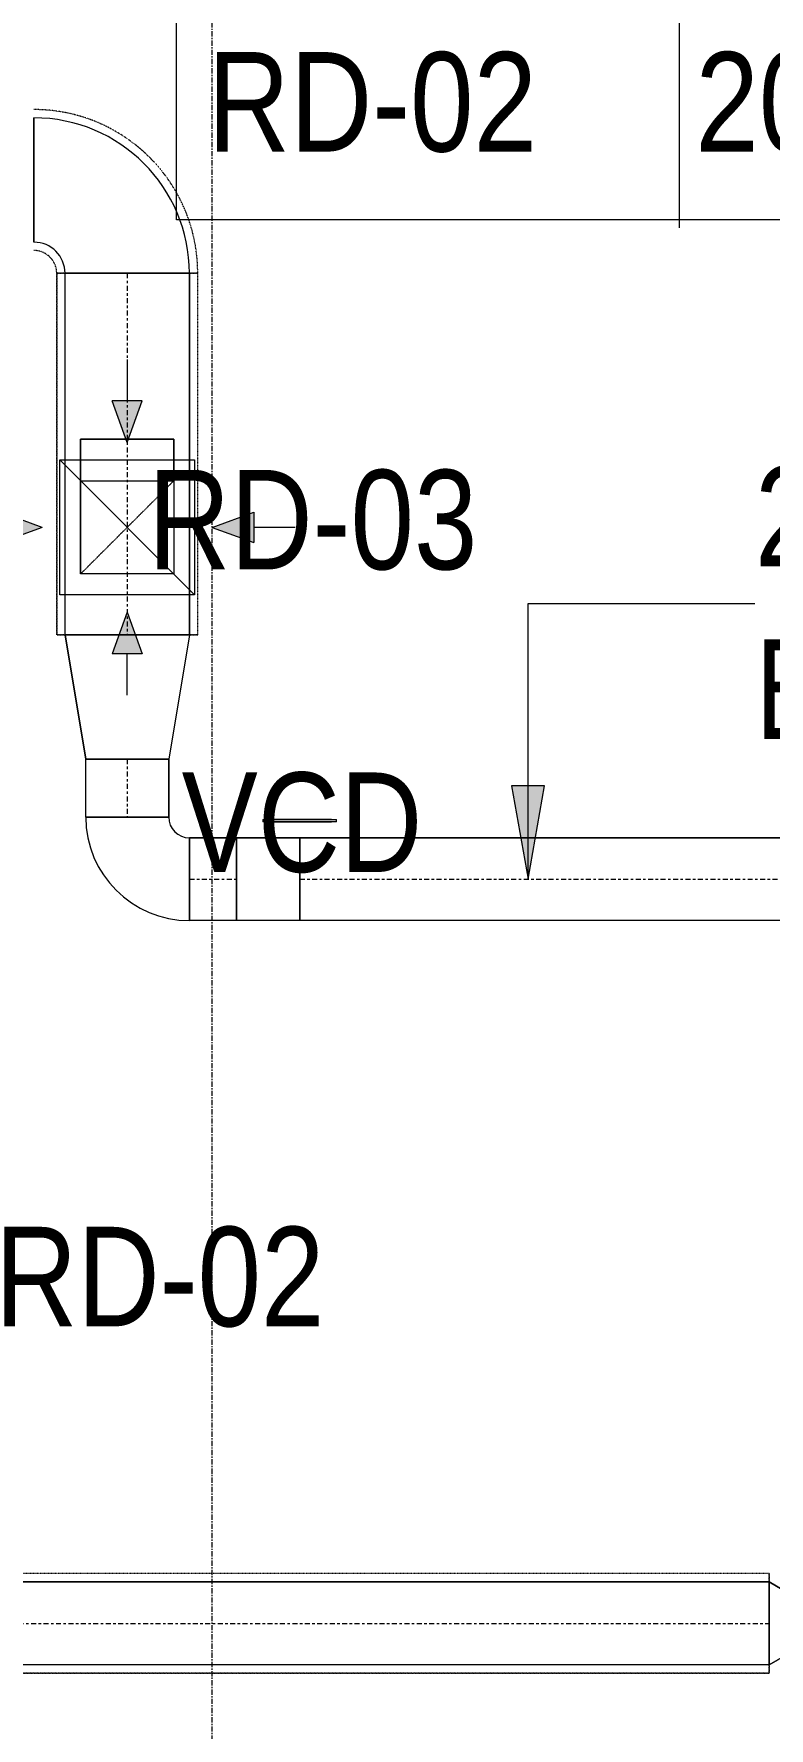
# Model space of a CAD drawing. Header units: inches. Extents: x -83664 to 20107, y -47222 to 19398.
# Drawn here: x 8598 to 10370, y -18292 to -14205 of the extents above; entities that cross this region are included whole.
import ezdxf

# ---------------------------------------------------------------- set-up
doc = ezdxf.new("R2010")
doc.units = ezdxf.units.IN
doc.header["$MEASUREMENT"] = 0
for name, pattern in [('Center', [29.999999, 12, -6, 6, -6]), ('Grid Line', [22.225, 12.7, -3.175, 3.175, -3.175]), ('Hidden 0_50', [1.0584, 0.5292, -0.5292]), ('Hidden 1_5', [2.2, 1.5, -0.7])]:
    doc.linetypes.add(name, pattern=pattern)
doc.layers.add('A-DETL', color=7, linetype='Continuous', lineweight=18, true_color=0x00a600)
doc.layers.add('M-HVAC-DUCT', color=7, linetype='Continuous', lineweight=9, true_color=0xffe97f)
for name, color, linetype, lineweight in [('A-DETL-GENF', 7, 'Continuous', 9), ('G-ANNO-TEXT', 7, 'Continuous', 9), ('M-HVAC-CDFF', 7, 'Continuous', 9), ('M-HVAC-DUCT-ANNO', 7, 'Continuous', 9), ('M-HVAC-DUCT-CNTR', 7, 'Center', 9), ('M-HVAC-DUCT-IDEN', 7, 'Continuous', 18), ('S-GRID', 7, 'Continuous', 9)]:
    doc.layers.add(name, color=color, linetype=linetype, lineweight=lineweight)
doc.styles.add('Arial Narrow_21', font='ARIALN.TTF', dxfattribs={"height": 240})

# ---------------------------------------------------------------- blocks, each defined once
blk = doc.blocks.new('M_Rectangular Elbow - Radius - 0_75 W-7240826-FIRST FLOOR AC CONDITIONING LAYOUT - PART A')
at = {"layer": 'M-HVAC-DUCT', "color": 6, "true_color": 0xff00ff}
for p, q in [((-150, 225), (150, 225)), ((150, 225), (-150, 225)), ((-225, 150), (-225, -150)), ((-225, -150), (-225, 150))]:
    blk.add_line(p, q, dxfattribs=at)
for radius in [75, 75, 375, 375]:
    blk.add_arc((-225, 225), radius, 270, 0, dxfattribs=at)
blk = doc.blocks.new('M_Rectangular Transition - Length - Standard-8296326-FIRST FLOOR AC CONDITIONING LAYOUT - PART A')
at = {"layer": 'M-HVAC-DUCT', "color": 6, "true_color": 0xff00ff}
for p, q in [((0, 150), (0, -150)), ((0, 150), (300, 100)), ((0, 150), (300, 100)), ((0, -150), (0, 150)), ((300, -100), (300, 100)), ((300, 100), (300, -100)), ((0, -150), (300, -100)), ((300, -100), (0, -150))]:
    blk.add_line(p, q, dxfattribs=at)
blk = doc.blocks.new('M_Rectangular Elbow - Radius - 0_75 W-7332084-FIRST FLOOR AC CONDITIONING LAYOUT - PART A')
at = {"layer": 'M-HVAC-DUCT', "color": 6, "true_color": 0xff00ff}
for p, q in [((-100, 150), (100, 150)), ((100, 150), (-100, 150)), ((-150, 100), (-150, -100)), ((-150, -100), (-150, 100))]:
    blk.add_line(p, q, dxfattribs=at)
for radius in [50, 50, 250, 250]:
    blk.add_arc((-150, 150), radius, 270, 0, dxfattribs=at)
blk = doc.blocks.new('GCE-AT-Return Air Rectangular Diffuser - 225x225-V81-FIRST FLOOR AC CONDITIONING LAYOUT - PART A')
at = {"layer": 'A-DETL-GENF', "true_color": 0xff00ff}
for points in [[(0, 205), (36.4, 305), (-36.4, 305)], [(-305, -36.4), (-205, 0), (-305, 36.4)], [(305, -36.4), (305, 36.4), (205, 0)], [(36.4, -305), (0, -205), (-36.4, -305)]]:
    blk.add_hatch(color=6, dxfattribs=at).paths.add_polyline_path(points)
at = {"layer": 'A-DETL-GENF', "color": 6, "true_color": 0xff00ff}
for p, q in [((0, 405), (0, 305)), ((0, 205), (-36.4, 305)), ((-36.4, 305), (36.4, 305)), ((0, 205), (36.4, 305)), ((-162.5, 162.5), (162.5, 162.5)), ((-162.5, -162.5), (-162.5, 162.5)), ((-162.5, 162.5), (162.5, -162.5)), ((162.5, 162.5), (162.5, -162.5)), ((-205, 0), (-305, 36.4)), ((-305, -36.4), (-305, 36.4)), ((205, 0), (305, 36.4)), ((305, 36.4), (305, -36.4)), ((405, 0), (305, 0)), ((-405, 0), (-305, 0)), ((-205, 0), (-305, -36.4)), ((205, 0), (305, -36.4)), ((162.5, -162.5), (-162.5, -162.5)), ((0, -205), (-36.4, -305)), ((0, -205), (36.4, -305)), ((-36.4, -305), (36.4, -305)), ((0, -405), (0, -305))]:
    blk.add_line(p, q, dxfattribs=at)
blk = doc.blocks.new('M_Rectangular Tap - Beveled - Standard-V119-FIRST FLOOR AC CONDITIONING LAYOUT - PART A')
at = {"layer": 'M-HVAC-DUCT', "color": 6, "true_color": 0xff00ff}
for p, q in [((160166.8, 83089.6), (160166.8, 83189.6)), ((160166.8, 83189.6), (160391.8, 83189.6)), ((160391.8, 83189.6), (160166.8, 83189.6)), ((160166.8, 82864.6), (160166.8, 83189.6)), ((160391.8, 83089.6), (160391.8, 83189.6)), ((160391.8, 83189.6), (160391.8, 82864.6)), ((160166.8, 83089.6), (160391.8, 83089.6)), ((160166.8, 82864.6), (160166.8, 83089.6)), ((160391.8, 83089.6), (160391.8, 82864.6)), ((160391.8, 82864.6), (160166.8, 82864.6)), ((160391.8, 82864.6), (160166.8, 82864.6))]:
    blk.add_line(p, q, dxfattribs=at)
blk = doc.blocks.new('TEMW-ME-DMP-Volume Control Damper - Standard-V100-FIRST FLOOR AC CONDITIONING LAYOUT - PART A')
at = {"layer": 'M-HVAC-DUCT', "color": 6, "true_color": 0xff00ff}
for p, q in [((-165.1, 138.1), (-165.1, 144.4)), ((-152.4, 144.4), (-165.1, 144.4)), ((-165.1, 138.1), (-152.4, 138.1)), ((0, 144.4), (-152.4, 144.4)), ((-152.4, 144.4), (0, 144.4)), ((0, 138.1), (-152.4, 138.1)), ((-152.4, 138.1), (0, 138.1)), ((-6.3, 100), (-6.3, 138.1)), ((6.4, 138.1), (-6.3, 138.1)), ((6.4, 138.1), (-6.3, 138.1)), ((12.7, 144.4), (0, 144.4)), ((0, 138.1), (12.7, 138.1)), ((6.4, 138.1), (6.4, 100)), ((12.7, 144.4), (12.7, 138.1)), ((-76.2, 100), (-76.2, -100)), ((-76.2, -100), (-76.2, 100)), ((76.2, 100), (-76.2, 100)), ((-76.2, 100), (76.2, 100)), ((-76.2, 100), (76.2, 100)), ((-6.3, 100), (6.4, 100)), ((-6.3, 100), (6.4, 100)), ((76.2, 100), (76.2, -100)), ((76.2, -100), (76.2, 100)), ((-76.2, -100), (76.2, -100)), ((-76.2, -100), (76.2, -100)), ((-76.2, -100), (76.2, -100))]:
    blk.add_line(p, q, dxfattribs=at)
blk = doc.blocks.new('M_Rec to Rnd Transition - Angle - 60 Degree-9301289-FIRST FLOOR AC CONDITIONING LAYOUT - PART A')
at = {"layer": 'M-HVAC-DUCT', "color": 30, "true_color": 0xff7f00}
for p, q in [((0, 100), (63.2, 63.5)), ((63.2, 63.5), (0, 100)), ((0, 100), (0, -100)), ((0, -100), (0, 100)), ((63.2, 0), (63.2, 63.5)), ((63.2, 0), (63.2, 63.5)), ((63.2, -63.5), (63.2, 0)), ((63.2, -63.5), (63.2, 0)), ((0, -100), (63.2, -63.5)), ((63.2, -63.5), (0, -100))]:
    blk.add_line(p, q, dxfattribs=at)
blk = doc.blocks.new('TEMW-SMBZ-HO-BM-HVAC-00002_rvt-1-FIRST FLOOR AC CONDITIONING LAYOUT - PART A')
at = {"layer": 'M-HVAC-DUCT', "color": 6, "linetype": 'Hidden 0_50', "true_color": 0xff00ff}
for p, q in [((160109.3, 83590), (160449.3, 83590)), ((160449.3, 83590), (160109.3, 83590)), ((160109.3, 83590), (160109.3, 82717.9)), ((160109.3, 82717.9), (160109.3, 83590)), ((160109.3, 83590), (160449.3, 83590)), ((160449.3, 83590), (160109.3, 83590)), ((160449.3, 82717.9), (160449.3, 83590)), ((160449.3, 82717.9), (160449.3, 83590)), ((160109.3, 82717.9), (160449.3, 82717.9)), ((160449.3, 82717.9), (160109.3, 82717.9))]:
    blk.add_line(p, q, dxfattribs=at)
at = {"layer": 'M-HVAC-DUCT', "color": 6, "true_color": 0xff00ff}
for p, q in [((160429.3, 83590), (160129.3, 83590)), ((160129.3, 83590), (160429.3, 83590)), ((160129.3, 82717.9), (160129.3, 83590)), ((160129.3, 82717.9), (160129.3, 83590)), ((160429.3, 83590), (160429.3, 82717.9)), ((160429.3, 82717.9), (160429.3, 83590)), ((160166.8, 83189.6), (160166.8, 82864.6)), ((160391.8, 83189.6), (160166.8, 83189.6)), ((160166.8, 82864.6), (160166.8, 83189.6)), ((160391.8, 83189.6), (160166.8, 83189.6)), ((160391.8, 83189.6), (160391.8, 82864.6)), ((160391.8, 83189.6), (160391.8, 82864.6)), ((160391.8, 82864.6), (160166.8, 82864.6)), ((160391.8, 82864.6), (160166.8, 82864.6)), ((160429.3, 82717.9), (160129.3, 82717.9)), ((160129.3, 82717.9), (160429.3, 82717.9)), ((160379.3, 82417.9), (160179.3, 82417.9)), ((160179.3, 82417.9), (160379.3, 82417.9)), ((160179.3, 82278.2), (160179.3, 82417.9)), ((160179.3, 82278.2), (160179.3, 82417.9)), ((160379.3, 82417.9), (160379.3, 82278.2)), ((160379.3, 82278.2), (160379.3, 82417.9)), ((160379.3, 82278.2), (160179.3, 82278.2)), ((160179.3, 82278.2), (160379.3, 82278.2)), ((160429.3, 82228.2), (160429.3, 82028.2)), ((160429.3, 82028.2), (160429.3, 82228.2)), ((160429.3, 82228.2), (160543, 82228.2)), ((160543, 82228.2), (160429.3, 82228.2)), ((160543, 82228.2), (160543, 82028.2)), ((160543, 82028.2), (160543, 82228.2)), ((160695.4, 82228.2), (160695.4, 82028.2)), ((160695.4, 82028.2), (160695.4, 82228.2)), ((160695.4, 82228.2), (162359.3, 82228.2)), ((162359.3, 82228.2), (160695.4, 82228.2)), ((160543, 82028.2), (160429.3, 82028.2)), ((160543, 82028.2), (160429.3, 82028.2)), ((162359.3, 82028.2), (160695.4, 82028.2)), ((162359.3, 82028.2), (160695.4, 82028.2))]:
    blk.add_line(p, q, dxfattribs=at)
at = {"layer": 'M-HVAC-DUCT', "color": 30, "linetype": 'Hidden 0_50', "true_color": 0xff7f00}
for p, q in [((161827, 80452.8), (151347.6, 80452.8)), ((161827, 80452.8), (151347.6, 80452.8)), ((161827, 80212.8), (161827, 80452.8)), ((161827, 80452.8), (161827, 80212.8)), ((161827, 80212.8), (161827, 80452.8)), ((161827, 80452.8), (161827, 80212.8)), ((151347.6, 80212.8), (161827, 80212.8)), ((161827, 80212.8), (151347.6, 80212.8))]:
    blk.add_line(p, q, dxfattribs=at)
at = {"layer": 'M-HVAC-DUCT', "color": 30, "true_color": 0xff7f00}
for p, q in [((151347.6, 80432.8), (161827, 80432.8)), ((161827, 80432.8), (151347.6, 80432.8)), ((161827, 80432.8), (161827, 80232.8)), ((161827, 80232.8), (161827, 80432.8)), ((161827, 80232.8), (151347.6, 80232.8)), ((161827, 80232.8), (151347.6, 80232.8))]:
    blk.add_line(p, q, dxfattribs=at)
at = {"layer": 'M-HVAC-DUCT', "color": 6, "linetype": 'Hidden 0_50', "true_color": 0xff00ff}
for radius in [395, 395, 55, 55]:
    blk.add_arc((160054.3, 83590), radius, 0, 90, dxfattribs=at)
at = {"layer": 'M-HVAC-DUCT-ANNO', "color": 6, "linetype": 'Hidden 1_5', "true_color": 0xff00ff}
for p, q in [((160166.8, 83089.6), (160391.8, 83089.6)), ((160166.8, 82864.6), (160166.8, 83089.6)), ((160166.8, 82864.6), (160391.8, 83089.6)), ((160391.8, 83089.6), (160391.8, 82864.6)), ((160391.8, 82864.6), (160166.8, 82864.6))]:
    blk.add_line(p, q, dxfattribs=at)
at = {"layer": 'M-HVAC-DUCT-CNTR', "color": 6, "true_color": 0xff00ff}
for p, q in [((160279.3, 83590), (160279.3, 82717.9)), ((160279.3, 82417.9), (160279.3, 82278.2)), ((160429.3, 82128.2), (160543, 82128.2)), ((160695.4, 82128.2), (162359.3, 82128.2))]:
    blk.add_line(p, q, dxfattribs=at)
at = {"layer": 'M-HVAC-DUCT-CNTR', "color": 30, "true_color": 0xff7f00}
blk.add_line((151347.6, 80332.8), (161827, 80332.8), dxfattribs=at)
at = {"layer": 'M-HVAC-CDFF', "color": 6, "linetype": 'Hidden 0_50', "lineweight": 9, "true_color": 0xff00ff, "rotation": 180}
blk.add_blockref('GCE-AT-Return Air Rectangular Diffuser - 225x225-V81-FIRST FLOOR AC CONDITIONING LAYOUT - PART A', (160279.3, 82977.1), dxfattribs=at)
at = {"layer": 'M-HVAC-DUCT', "color": 6, "linetype": 'Hidden 0_50', "lineweight": 9, "true_color": 0xff00ff}
for name, p, rotation in [('M_Rectangular Elbow - Radius - 0_75 W-7240826-FIRST FLOOR AC CONDITIONING LAYOUT - PART A', (160279.3, 83815), 90), ('M_Rectangular Transition - Length - Standard-8296326-FIRST FLOOR AC CONDITIONING LAYOUT - PART A', (160279.3, 82717.9), 270), ('M_Rectangular Elbow - Radius - 0_75 W-7332084-FIRST FLOOR AC CONDITIONING LAYOUT - PART A', (160279.3, 82128.2), 270)]:
    blk.add_blockref(name, p, dxfattribs=dict(at, rotation=rotation))
for name, p in [('M_Rectangular Tap - Beveled - Standard-V119-FIRST FLOOR AC CONDITIONING LAYOUT - PART A', (0, 0)), ('M_Rec to Rnd Transition - Angle - 60 Degree-9301289-FIRST FLOOR AC CONDITIONING LAYOUT - PART A', (161827, 80332.8))]:
    blk.add_blockref(name, p, dxfattribs=at)
at = {"layer": 'M-HVAC-DUCT', "color": 6, "linetype": 'Hidden 0_50', "lineweight": 9, "true_color": 0xff00ff, "extrusion": (0, 0, -1)}
blk.add_blockref('TEMW-ME-DMP-Volume Control Damper - Standard-V100-FIRST FLOOR AC CONDITIONING LAYOUT - PART A', (-160619.2, 82128.2), dxfattribs=at)
blk = doc.blocks.new('TEMW-SMBZ-HO-BM-HVAC-00002_rvt-2-FIRST FLOOR AC CONDITIONING LAYOUT - PART A')
at = {"layer": 'M-HVAC-DUCT', "color": 6, "linetype": 'Hidden 0_50', "true_color": 0xff00ff}
for p, q in [((160109.3, 83590), (160449.3, 83590)), ((160449.3, 83590), (160109.3, 83590)), ((160109.3, 83590), (160109.3, 82717.9)), ((160109.3, 82717.9), (160109.3, 83590)), ((160109.3, 83590), (160449.3, 83590)), ((160449.3, 83590), (160109.3, 83590)), ((160449.3, 82717.9), (160449.3, 83590)), ((160449.3, 82717.9), (160449.3, 83590)), ((160109.3, 82717.9), (160449.3, 82717.9)), ((160449.3, 82717.9), (160109.3, 82717.9))]:
    blk.add_line(p, q, dxfattribs=at)
at = {"layer": 'M-HVAC-DUCT', "color": 6, "true_color": 0xff00ff}
for p, q in [((160429.3, 83590), (160129.3, 83590)), ((160129.3, 83590), (160429.3, 83590)), ((160129.3, 82717.9), (160129.3, 83590)), ((160129.3, 82717.9), (160129.3, 83590)), ((160429.3, 83590), (160429.3, 82717.9)), ((160429.3, 82717.9), (160429.3, 83590)), ((160166.8, 83189.6), (160166.8, 82864.6)), ((160391.8, 83189.6), (160166.8, 83189.6)), ((160166.8, 82864.6), (160166.8, 83189.6)), ((160391.8, 83189.6), (160166.8, 83189.6)), ((160391.8, 83189.6), (160391.8, 82864.6)), ((160391.8, 83189.6), (160391.8, 82864.6)), ((160391.8, 82864.6), (160166.8, 82864.6)), ((160391.8, 82864.6), (160166.8, 82864.6)), ((160429.3, 82717.9), (160129.3, 82717.9)), ((160129.3, 82717.9), (160429.3, 82717.9)), ((160379.3, 82417.9), (160179.3, 82417.9)), ((160179.3, 82417.9), (160379.3, 82417.9)), ((160179.3, 82278.2), (160179.3, 82417.9)), ((160179.3, 82278.2), (160179.3, 82417.9)), ((160379.3, 82417.9), (160379.3, 82278.2)), ((160379.3, 82278.2), (160379.3, 82417.9)), ((160379.3, 82278.2), (160179.3, 82278.2)), ((160179.3, 82278.2), (160379.3, 82278.2)), ((160429.3, 82228.2), (160429.3, 82028.2)), ((160429.3, 82028.2), (160429.3, 82228.2)), ((160429.3, 82228.2), (160543, 82228.2)), ((160543, 82228.2), (160429.3, 82228.2)), ((160543, 82228.2), (160543, 82028.2)), ((160543, 82028.2), (160543, 82228.2)), ((160695.4, 82228.2), (160695.4, 82028.2)), ((160695.4, 82028.2), (160695.4, 82228.2)), ((160695.4, 82228.2), (162359.3, 82228.2)), ((162359.3, 82228.2), (160695.4, 82228.2)), ((160543, 82028.2), (160429.3, 82028.2)), ((160543, 82028.2), (160429.3, 82028.2)), ((162359.3, 82028.2), (160695.4, 82028.2)), ((162359.3, 82028.2), (160695.4, 82028.2))]:
    blk.add_line(p, q, dxfattribs=at)
at = {"layer": 'M-HVAC-DUCT', "color": 30, "linetype": 'Hidden 0_50', "true_color": 0xff7f00}
for p, q in [((161827, 80452.8), (151347.6, 80452.8)), ((161827, 80452.8), (151347.6, 80452.8)), ((161827, 80212.8), (161827, 80452.8)), ((161827, 80452.8), (161827, 80212.8)), ((161827, 80212.8), (161827, 80452.8)), ((161827, 80452.8), (161827, 80212.8)), ((151347.6, 80212.8), (161827, 80212.8)), ((161827, 80212.8), (151347.6, 80212.8))]:
    blk.add_line(p, q, dxfattribs=at)
at = {"layer": 'M-HVAC-DUCT', "color": 30, "true_color": 0xff7f00}
for p, q in [((151347.6, 80432.8), (161827, 80432.8)), ((161827, 80432.8), (151347.6, 80432.8)), ((161827, 80432.8), (161827, 80232.8)), ((161827, 80232.8), (161827, 80432.8)), ((161827, 80232.8), (151347.6, 80232.8)), ((161827, 80232.8), (151347.6, 80232.8))]:
    blk.add_line(p, q, dxfattribs=at)
at = {"layer": 'M-HVAC-DUCT', "color": 6, "linetype": 'Hidden 0_50', "true_color": 0xff00ff}
for radius in [395, 395, 55, 55]:
    blk.add_arc((160054.3, 83590), radius, 0, 90, dxfattribs=at)
at = {"layer": 'M-HVAC-DUCT-ANNO', "color": 6, "linetype": 'Hidden 1_5', "true_color": 0xff00ff}
for p, q in [((160166.8, 83089.6), (160391.8, 83089.6)), ((160166.8, 82864.6), (160166.8, 83089.6)), ((160166.8, 82864.6), (160391.8, 83089.6)), ((160391.8, 83089.6), (160391.8, 82864.6)), ((160391.8, 82864.6), (160166.8, 82864.6))]:
    blk.add_line(p, q, dxfattribs=at)
at = {"layer": 'M-HVAC-DUCT-CNTR', "color": 6, "true_color": 0xff00ff}
for p, q in [((160279.3, 83590), (160279.3, 82717.9)), ((160279.3, 82417.9), (160279.3, 82278.2)), ((160429.3, 82128.2), (160543, 82128.2)), ((160695.4, 82128.2), (162359.3, 82128.2))]:
    blk.add_line(p, q, dxfattribs=at)
at = {"layer": 'M-HVAC-DUCT-CNTR', "color": 30, "true_color": 0xff7f00}
blk.add_line((151347.6, 80332.8), (161827, 80332.8), dxfattribs=at)
at = {"layer": 'M-HVAC-CDFF', "color": 6, "linetype": 'Hidden 0_50', "lineweight": 9, "true_color": 0xff00ff, "rotation": 180}
blk.add_blockref('GCE-AT-Return Air Rectangular Diffuser - 225x225-V81-FIRST FLOOR AC CONDITIONING LAYOUT - PART A', (160279.3, 82977.1), dxfattribs=at)
at = {"layer": 'M-HVAC-DUCT', "color": 6, "linetype": 'Hidden 0_50', "lineweight": 9, "true_color": 0xff00ff}
for name, p, rotation in [('M_Rectangular Elbow - Radius - 0_75 W-7240826-FIRST FLOOR AC CONDITIONING LAYOUT - PART A', (160279.3, 83815), 90), ('M_Rectangular Transition - Length - Standard-8296326-FIRST FLOOR AC CONDITIONING LAYOUT - PART A', (160279.3, 82717.9), 270), ('M_Rectangular Elbow - Radius - 0_75 W-7332084-FIRST FLOOR AC CONDITIONING LAYOUT - PART A', (160279.3, 82128.2), 270)]:
    blk.add_blockref(name, p, dxfattribs=dict(at, rotation=rotation))
for name, p in [('M_Rectangular Tap - Beveled - Standard-V119-FIRST FLOOR AC CONDITIONING LAYOUT - PART A', (0, 0)), ('M_Rec to Rnd Transition - Angle - 60 Degree-9301289-FIRST FLOOR AC CONDITIONING LAYOUT - PART A', (161827, 80332.8))]:
    blk.add_blockref(name, p, dxfattribs=at)
at = {"layer": 'M-HVAC-DUCT', "color": 6, "linetype": 'Hidden 0_50', "lineweight": 9, "true_color": 0xff00ff, "extrusion": (0, 0, -1)}
blk.add_blockref('TEMW-ME-DMP-Volume Control Damper - Standard-V100-FIRST FLOOR AC CONDITIONING LAYOUT - PART A', (-160619.2, 82128.2), dxfattribs=at)

msp = doc.modelspace()

# ---------------------------------------------------------------- hatches: boundary and pattern name
at = {"layer": 'M-HVAC-DUCT-IDEN', "lineweight": 9}
msp.add_hatch(color=256, dxfattribs=at).paths.add_polyline_path([(9789.3, -16244), (9829, -16019), (9749.6, -16019)])

# ---------------------------------------------------------------- linework, layer by layer
at = {"layer": 'A-DETL', "color": 7, "lineweight": 9}
msp.add_line((10153.6, -13672.3), (10153.6, -14672.3), dxfattribs=at)
at = {"layer": 'G-ANNO-TEXT', "flags": 128}
msp.add_lwpolyline([(8941.5, -13669.3), (11145, -13669.3), (11145, -14653.3), (8941.5, -14653.3)], close=True, dxfattribs=at)
at = {"layer": 'M-HVAC-DUCT-IDEN', "lineweight": 9}
for p, q in [((9789.3, -15578.5), (10335.9, -15578.5)), ((9789.3, -16244), (9789.3, -15578.5)), ((9829, -16019), (9749.6, -16019)), ((9749.6, -16019), (9789.3, -16244)), ((9789.3, -16244), (9829, -16019))]:
    msp.add_line(p, q, dxfattribs=at)
at = {"layer": 'S-GRID', "color": 254, "linetype": 'Grid Line', "true_color": 0xdcdcdc}
msp.add_line((9027.7, -44103.7), (9027.7, 15149.1), dxfattribs=at)

# ---------------------------------------------------------------- block references
at = {"lineweight": 5}
for name in ['TEMW-SMBZ-HO-BM-HVAC-00002_rvt-1-FIRST FLOOR AC CONDITIONING LAYOUT - PART A', 'TEMW-SMBZ-HO-BM-HVAC-00002_rvt-2-FIRST FLOOR AC CONDITIONING LAYOUT - PART A']:
    msp.add_blockref(name, (-151456.7, -98372.2), dxfattribs=at)

# ---------------------------------------------------------------- texts
at = {"layer": 'G-ANNO-TEXT', "char_height": 240, "attachment_point": 1, "style": 'Arial Narrow_21'}
for s, insert, width in [('RD-02     20 NC', (9016.5, -14248.5), 2477.214), ('RD-03', (8872.9, -15256.5), 1010.126), ('VCD', (8954, -15986.5), 733.544), ('RD-02', (8504.1, -17082.6), 1010.126)]:
    msp.add_mtext(s, dxfattribs=dict(at, insert=insert, width=width))
at = {"layer": 'M-HVAC-DUCT-IDEN', "lineweight": 9, "char_height": 240, "attachment_point": 1, "style": 'Arial Narrow_21'}
for s, insert, width in [('200x150 RAD', (10335.9, -15248.9), 2152.531), ('BOD : 3675', (10335.9, -15665.6), 1803.797)]:
    msp.add_mtext(s, dxfattribs=dict(at, insert=insert, width=width))

doc.saveas('drawing.dxf')
